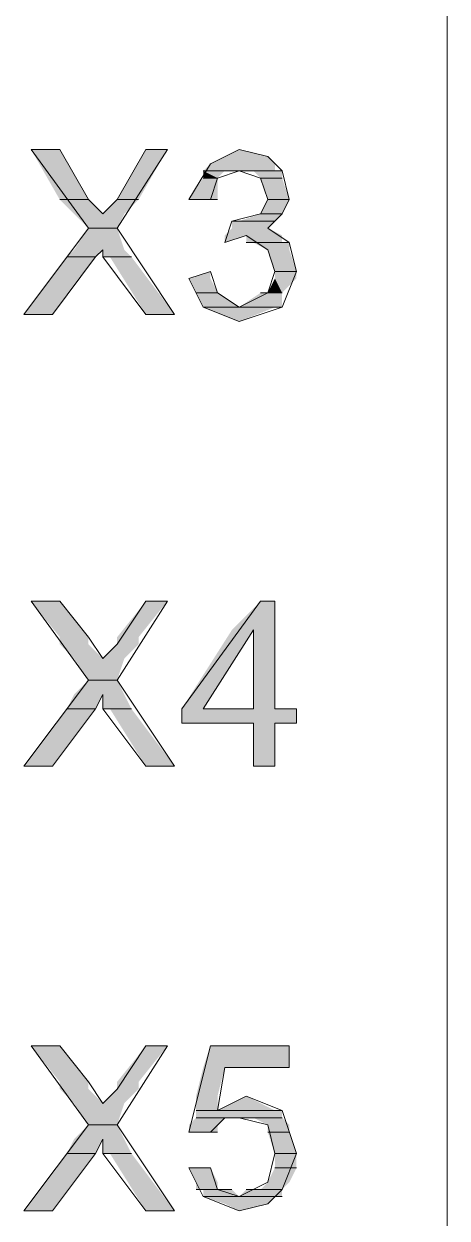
# Model space of a CAD drawing. Header units: millimetres. Extents: x -11 to 1219, y 0 to 1751.
# Drawn here: x 261.29 to 264.63, y 936.61 to 946.04 of the extents above; entities that cross this region are included whole.
import ezdxf

# ---------------------------------------------------------------- set-up
doc = ezdxf.new("R2010")
doc.units = ezdxf.units.MM
doc.header["$LTSCALE"] = 10
doc.layers.add('_MULTI_WIRE', color=9, linetype='CONTINUOUS')
doc.layers.add('PDF_Geometry', color=7, linetype='CONTINUOUS', true_color=0x151d1f)
doc.layers.add('PDF_Solid Fills', color=7, linetype='CONTINUOUS', true_color=0x070809)
doc.layers.get('_MULTI_WIRE').off()

# ---------------------------------------------------------------- blocks, each defined once
blk = doc.blocks.new('DVP-28SWS211R')
at = {"layer": 'PDF_Geometry', "color": 7, "lineweight": 9, "true_color": 0xffffff}
for p, q in [((11.7834, -36.4268), (11.7834, -3.9656)), ((8.4977, -19.4314), (8.7243, -19.4314)), ((8.7243, -19.4314), (8.4977, -19.4314)), ((8.7243, -19.4314), (8.4977, -19.4314)), ((8.4977, -19.4314), (8.9509, -20.0546)), ((8.9509, -19.828), (8.7243, -19.4314)), ((9.1775, -20.0546), (9.5741, -19.4314)), ((9.4041, -19.4314), (9.1775, -19.828)), ((9.4041, -19.4314), (9.574, -19.4314)), ((9.574, -19.4314), (9.4041, -19.4314)), ((9.5741, -19.4314), (9.4041, -19.4314)), ((10.1406, -19.4314), (9.914, -19.5447)), ((10.3672, -19.488), (10.1406, -19.4314)), ((10.4805, -19.6013), (10.3672, -19.488)), ((9.914, -19.5447), (9.744, -19.828)), ((9.8573, -19.6013), (10.0273, -19.6013)), ((10.0273, -19.6013), (9.8573, -19.6013)), ((9.8573, -19.6013), (10.1406, -19.6013)), ((10.0273, -19.6013), (9.8573, -19.6013)), ((9.9706, -19.658), (10.1406, -19.6013)), ((10.1406, -19.6013), (10.0273, -19.6013)), ((10.1406, -19.6013), (10.4805, -19.6013)), ((10.4805, -19.6013), (10.1406, -19.6013)), ((10.1406, -19.6013), (10.4805, -19.6013)), ((10.4805, -19.6013), (10.1406, -19.6013)), ((10.1406, -19.6013), (10.3105, -19.658)), ((10.5371, -19.828), (10.4805, -19.6013)), ((9.8573, -19.658), (9.9706, -19.658)), ((9.9706, -19.658), (9.8573, -19.658)), ((9.8573, -19.658), (9.9706, -19.658)), ((9.9706, -19.658), (9.8573, -19.658)), ((9.914, -19.828), (9.9706, -19.658)), ((10.3105, -19.658), (10.4805, -19.658)), ((10.4805, -19.658), (10.3105, -19.658)), ((10.3105, -19.658), (10.4805, -19.658)), ((10.4805, -19.658), (10.3105, -19.658)), ((10.3105, -19.658), (10.3672, -19.828)), ((8.7243, -19.8279), (8.9509, -19.8279)), ((8.9509, -19.8279), (8.7243, -19.8279)), ((8.7243, -19.8279), (8.9509, -19.8279)), ((8.9509, -19.8279), (8.7243, -19.8279)), ((9.0642, -19.9413), (8.9509, -19.828)), ((9.1775, -19.828), (9.0642, -19.9413)), ((9.1775, -19.8279), (9.3474, -19.8279)), ((9.3474, -19.8279), (9.1775, -19.8279)), ((9.1775, -19.8279), (9.3474, -19.8279)), ((9.3474, -19.8279), (9.1775, -19.8279)), ((9.744, -19.8279), (9.9706, -19.8279)), ((9.9706, -19.8279), (9.744, -19.8279)), ((9.744, -19.8279), (9.9706, -19.8279)), ((9.9706, -19.8279), (9.744, -19.8279)), ((9.744, -19.8279), (9.9706, -19.8279)), ((9.914, -19.8279), (9.744, -19.8279)), ((9.744, -19.828), (9.914, -19.828)), ((9.9706, -19.8279), (9.914, -19.8279)), ((10.3672, -19.828), (10.3105, -19.9413)), ((10.3672, -19.8279), (10.5371, -19.8279)), ((10.5371, -19.8279), (10.3672, -19.8279)), ((10.3672, -19.8279), (10.5371, -19.8279)), ((10.5371, -19.8279), (10.3672, -19.8279)), ((10.3672, -19.8279), (10.5371, -19.8279)), ((10.5371, -19.8279), (10.3672, -19.8279)), ((10.3672, -19.8279), (10.5371, -19.8279)), ((10.5371, -19.8279), (10.3672, -19.8279)), ((10.4805, -19.9413), (10.5371, -19.828)), ((10.3105, -19.9413), (10.0839, -19.9979)), ((10.3105, -19.9412), (10.4805, -19.9412)), ((10.4805, -19.9412), (10.3105, -19.9412)), ((10.3105, -19.9412), (10.4805, -19.9412)), ((10.4805, -19.9412), (10.3105, -19.9412)), ((10.3672, -20.0546), (10.4805, -19.9413)), ((8.9509, -20.0546), (8.441, -20.7344)), ((8.9509, -20.0545), (9.1775, -20.0545)), ((9.1775, -20.0545), (8.9509, -20.0545)), ((8.9509, -20.0545), (9.1775, -20.0545)), ((9.1775, -20.0545), (8.9509, -20.0545)), ((9.6307, -20.7344), (9.1775, -20.0546)), ((10.0839, -19.9979), (10.0273, -20.1679)), ((10.0839, -19.9979), (10.0839, -19.9979)), ((10.0839, -19.9979), (10.0839, -19.9979)), ((10.1406, -19.9979), (10.0839, -19.9979)), ((10.0839, -19.9979), (10.4238, -19.9979)), ((10.4238, -19.9979), (10.1406, -19.9979)), ((10.1406, -19.9979), (10.4238, -19.9979)), ((10.4238, -19.9979), (10.1406, -19.9979)), ((10.5371, -20.1679), (10.3672, -20.0546)), ((10.0273, -20.1679), (10.1972, -20.1112)), ((10.1972, -20.1112), (10.3672, -20.2245)), ((10.1972, -20.1679), (10.5371, -20.1679)), ((10.5371, -20.1679), (10.1972, -20.1679)), ((10.1972, -20.1679), (10.5371, -20.1679)), ((10.5371, -20.1679), (10.1972, -20.1679)), ((10.5938, -20.3945), (10.5371, -20.1679)), ((9.0075, -20.2812), (9.0642, -20.2245)), ((9.0642, -20.2245), (9.0642, -20.2812)), ((10.3672, -20.2245), (10.4238, -20.3945)), ((8.6676, -20.7344), (9.0075, -20.2812)), ((8.7809, -20.2812), (9.0075, -20.2812)), ((9.0075, -20.2812), (8.7809, -20.2812)), ((8.7809, -20.2812), (9.0075, -20.2812)), ((9.0075, -20.2812), (8.7809, -20.2812)), ((9.0642, -20.2812), (9.2908, -20.2812)), ((9.2908, -20.2812), (9.0642, -20.2812)), ((9.0642, -20.2812), (9.2908, -20.2812)), ((9.2908, -20.2812), (9.0642, -20.2812)), ((9.0642, -20.2812), (9.4041, -20.7344)), ((9.914, -20.3945), (9.744, -20.4511)), ((9.744, -20.4511), (9.8573, -20.6777)), ((9.9706, -20.5644), (9.914, -20.3945)), ((10.4238, -20.3945), (10.3672, -20.5644)), ((10.4238, -20.3945), (10.5938, -20.3945)), ((10.5938, -20.3945), (10.4238, -20.3945)), ((10.4238, -20.3945), (10.5938, -20.3945)), ((10.5938, -20.3945), (10.4238, -20.3945)), ((10.4238, -20.3945), (10.5938, -20.3945)), ((10.5938, -20.3945), (10.4238, -20.3945)), ((10.4238, -20.3945), (10.5938, -20.3945)), ((10.5938, -20.3945), (10.4238, -20.3945)), ((10.4805, -20.6777), (10.5938, -20.3945)), ((9.8006, -20.5644), (9.9706, -20.5644)), ((9.9706, -20.5644), (9.8006, -20.5644)), ((9.8006, -20.5644), (9.9706, -20.5644)), ((9.9706, -20.5644), (9.8006, -20.5644)), ((10.1406, -20.6777), (9.9706, -20.5644)), ((10.3672, -20.5644), (10.1406, -20.6777)), ((10.3672, -20.5644), (10.3105, -20.5644)), ((10.3105, -20.5644), (10.4805, -20.5644)), ((10.4805, -20.5644), (10.3672, -20.5644)), ((10.3672, -20.5644), (10.4805, -20.5644)), ((10.4805, -20.5644), (10.3672, -20.5644)), ((8.441, -20.7344), (8.6676, -20.7344)), ((8.6676, -20.7344), (8.441, -20.7344)), ((8.441, -20.7344), (8.6676, -20.7344)), ((9.4041, -20.7344), (9.6307, -20.7344)), ((9.6307, -20.7344), (9.4041, -20.7344)), ((9.4041, -20.7344), (9.6307, -20.7344)), ((9.8573, -20.6777), (10.4805, -20.6777)), ((10.4805, -20.6777), (9.8573, -20.6777)), ((9.8573, -20.6777), (10.4805, -20.6777)), ((10.4805, -20.6777), (9.8573, -20.6777)), ((9.8573, -20.6777), (10.4238, -20.6777)), ((10.4238, -20.6777), (9.8573, -20.6777)), ((9.8573, -20.6777), (10.4805, -20.6777)), ((10.4238, -20.6777), (9.8573, -20.6777)), ((9.8573, -20.6777), (10.1406, -20.791)), ((10.1406, -20.791), (10.4805, -20.6777)), ((10.4805, -20.6777), (10.4238, -20.6777)), ((8.4977, -23.0004), (8.7243, -23.0004)), ((8.7243, -23.0004), (8.4977, -23.0004)), ((8.7243, -23.0004), (8.4977, -23.0004)), ((8.4977, -23.0004), (8.9509, -23.6236)), ((8.9509, -23.2836), (8.7243, -23.0004)), ((9.1775, -23.6236), (9.5741, -23.0004)), ((9.4041, -23.0004), (9.1775, -23.3403)), ((9.4041, -23.0004), (9.574, -23.0004)), ((9.574, -23.0004), (9.4041, -23.0004)), ((9.5741, -23.0004), (9.4041, -23.0004)), ((10.3105, -23.0004), (9.6874, -23.8502)), ((10.3105, -23.0004), (10.4238, -23.0004)), ((10.4238, -23.0004), (10.3105, -23.0004)), ((10.4238, -23.0004), (10.3105, -23.0004)), ((10.4238, -23.8502), (10.4238, -23.0004)), ((9.0642, -23.4536), (8.9509, -23.2836)), ((9.8573, -23.8502), (10.2539, -23.227)), ((10.2539, -23.227), (10.2539, -23.8502)), ((9.1775, -23.3403), (9.0642, -23.4536)), ((8.9509, -23.6236), (8.441, -24.3034)), ((8.9509, -23.6236), (9.1775, -23.6236)), ((9.1775, -23.6236), (8.9509, -23.6236)), ((8.9509, -23.6236), (9.1775, -23.6236)), ((9.1775, -23.6236), (8.9509, -23.6236)), ((9.6307, -24.3034), (9.1775, -23.6236)), ((9.0075, -23.8502), (9.0642, -23.7369)), ((9.0642, -23.7369), (9.0642, -23.8502)), ((8.6676, -24.3034), (9.0075, -23.8502)), ((8.7809, -23.8502), (9.0075, -23.8502)), ((9.0075, -23.8502), (8.7809, -23.8502)), ((8.7809, -23.8502), (9.0075, -23.8502)), ((9.0075, -23.8502), (8.7809, -23.8502)), ((9.0642, -23.8502), (9.2908, -23.8502)), ((9.2908, -23.8502), (9.0642, -23.8502)), ((9.0642, -23.8502), (9.2908, -23.8502)), ((9.2908, -23.8502), (9.0642, -23.8502)), ((9.0642, -23.8502), (9.4041, -24.3034)), ((9.6874, -23.8502), (9.6874, -23.9635)), ((9.8573, -23.8502), (10.2539, -23.8502)), ((10.2539, -23.8502), (9.8573, -23.8502)), ((10.2539, -23.8502), (9.8573, -23.8502)), ((10.4238, -23.8502), (10.5938, -23.8502)), ((10.5938, -23.8502), (10.4238, -23.8502)), ((10.5938, -23.8502), (10.4238, -23.8502)), ((10.5938, -23.9635), (10.5938, -23.8502)), ((9.6873, -23.9635), (10.2539, -23.9635)), ((10.2539, -23.9635), (9.6873, -23.9635)), ((9.6874, -23.9635), (10.2539, -23.9635)), ((10.2539, -23.9635), (10.2539, -24.3034)), ((10.4238, -23.9635), (10.5938, -23.9635)), ((10.5938, -23.9635), (10.4238, -23.9635)), ((10.4238, -24.3034), (10.4238, -23.9635)), ((10.4238, -23.9635), (10.5938, -23.9635)), ((8.441, -24.3034), (8.6676, -24.3034)), ((8.6676, -24.3034), (8.441, -24.3034)), ((8.441, -24.3034), (8.6676, -24.3034)), ((9.4041, -24.3034), (9.6307, -24.3034)), ((9.6307, -24.3034), (9.4041, -24.3034)), ((9.4041, -24.3034), (9.6307, -24.3034)), ((10.2539, -24.3034), (10.4238, -24.3034)), ((10.4238, -24.3034), (10.2539, -24.3034)), ((10.2539, -24.3034), (10.4238, -24.3034)), ((8.4977, -26.5128), (8.7243, -26.5128)), ((8.7243, -26.5128), (8.4977, -26.5128)), ((8.7243, -26.5128), (8.4977, -26.5128)), ((8.4977, -26.5128), (8.9509, -27.136)), ((8.9509, -26.7961), (8.7243, -26.5128)), ((9.1775, -27.136), (9.5741, -26.5128)), ((9.4041, -26.5128), (9.1775, -26.8527)), ((9.4041, -26.5128), (9.574, -26.5128)), ((9.574, -26.5128), (9.4041, -26.5128)), ((9.5741, -26.5128), (9.4041, -26.5128)), ((9.914, -26.5128), (9.744, -27.1926)), ((9.914, -26.5128), (10.5371, -26.5128)), ((10.5371, -26.5128), (9.914, -26.5128)), ((10.5371, -26.5128), (9.914, -26.5128)), ((10.5371, -26.6828), (10.5371, -26.5128)), ((9.9706, -27.0227), (10.0273, -26.6828)), ((10.0273, -26.6827), (10.5371, -26.6827)), ((10.5371, -26.6827), (10.0273, -26.6827)), ((10.0273, -26.6828), (10.5371, -26.6828)), ((9.0642, -26.966), (8.9509, -26.7961)), ((9.1775, -26.8527), (9.0642, -26.966)), ((10.1972, -26.9094), (9.9706, -27.0227)), ((10.4805, -27.0227), (10.1972, -26.9094)), ((9.8006, -27.0226), (10.4805, -27.0226)), ((10.4805, -27.0226), (9.8006, -27.0226)), ((9.8006, -27.0226), (10.4805, -27.0226)), ((10.4805, -27.0226), (9.8006, -27.0226)), ((10.5938, -27.3626), (10.4805, -27.0227)), ((8.9509, -27.136), (8.441, -27.8158)), ((8.9509, -27.1359), (9.1775, -27.1359)), ((9.1775, -27.1359), (8.9509, -27.1359)), ((8.9509, -27.1359), (9.1775, -27.1359)), ((9.1775, -27.1359), (8.9509, -27.1359)), ((9.6307, -27.8158), (9.1775, -27.136)), ((9.8006, -27.0793), (10.0273, -27.0793)), ((10.0273, -27.0793), (9.8006, -27.0793)), ((9.8006, -27.0793), (10.1406, -27.0793)), ((10.0273, -27.0793), (9.8006, -27.0793)), ((9.914, -27.1926), (10.0273, -27.0793)), ((10.1406, -27.0793), (10.0273, -27.0793)), ((10.0273, -27.0793), (10.1406, -27.0793)), ((10.1406, -27.0793), (10.4805, -27.0793)), ((10.4805, -27.0793), (10.1406, -27.0793)), ((10.1406, -27.0793), (10.4805, -27.0793)), ((10.4805, -27.0793), (10.1406, -27.0793)), ((10.1406, -27.0793), (10.3672, -27.136)), ((10.3672, -27.136), (10.4238, -27.3626)), ((9.0075, -27.3626), (9.0642, -27.2493)), ((9.0642, -27.2493), (9.0642, -27.3626)), ((9.744, -27.1926), (9.9706, -27.1926)), ((9.914, -27.1926), (9.744, -27.1926)), ((9.744, -27.1926), (9.914, -27.1926)), ((9.9706, -27.1926), (9.914, -27.1926)), ((10.3672, -27.1926), (10.5371, -27.1926)), ((10.5371, -27.1926), (10.3672, -27.1926)), ((10.3672, -27.1926), (10.5371, -27.1926)), ((10.5371, -27.1926), (10.3672, -27.1926)), ((8.6676, -27.8158), (9.0075, -27.3626)), ((8.7809, -27.3626), (9.0075, -27.3626)), ((9.0075, -27.3626), (8.7809, -27.3626)), ((8.7809, -27.3626), (9.0075, -27.3626)), ((9.0075, -27.3626), (8.7809, -27.3626)), ((9.0642, -27.3626), (9.2908, -27.3626)), ((9.2908, -27.3626), (9.0642, -27.3626)), ((9.0642, -27.3626), (9.2908, -27.3626)), ((9.2908, -27.3626), (9.0642, -27.3626)), ((9.0642, -27.3626), (9.4041, -27.8158)), ((10.4238, -27.3626), (10.3672, -27.5892)), ((10.4238, -27.3626), (10.5938, -27.3626)), ((10.5938, -27.3626), (10.4238, -27.3626)), ((10.4238, -27.3626), (10.5938, -27.3626)), ((10.5938, -27.3626), (10.4238, -27.3626)), ((10.4805, -27.6458), (10.5938, -27.3626)), ((9.914, -27.4759), (9.744, -27.4759)), ((9.744, -27.4759), (9.914, -27.4759)), ((9.914, -27.4759), (9.744, -27.4759)), ((9.744, -27.4759), (9.8573, -27.7025)), ((9.914, -27.4759), (9.914, -27.4759)), ((9.9706, -27.6458), (9.914, -27.4759)), ((10.4238, -27.4759), (10.5938, -27.4759)), ((10.5938, -27.4759), (10.4238, -27.4759)), ((10.4238, -27.4759), (10.5938, -27.4759)), ((10.5938, -27.4759), (10.4238, -27.4759)), ((10.3672, -27.5892), (10.1406, -27.7025)), ((9.8006, -27.6458), (10.0839, -27.6458)), ((10.0839, -27.6458), (9.8006, -27.6458)), ((9.8006, -27.6458), (10.0839, -27.6458)), ((10.0839, -27.6458), (9.8006, -27.6458)), ((9.8573, -27.7025), (10.4238, -27.7025)), ((10.4238, -27.7025), (9.8573, -27.7025)), ((9.8573, -27.7025), (10.4805, -27.7025)), ((10.4238, -27.7025), (9.8573, -27.7025)), ((9.8573, -27.7025), (10.1406, -27.8158)), ((10.1406, -27.7025), (9.9706, -27.6458)), ((10.3105, -27.6458), (10.1972, -27.6458)), ((10.1972, -27.6458), (10.4805, -27.6458)), ((10.4805, -27.6458), (10.3105, -27.6458)), ((10.3105, -27.6458), (10.4805, -27.6458)), ((10.4805, -27.6458), (10.3105, -27.6458)), ((10.3672, -27.7591), (10.4805, -27.6458)), ((10.4805, -27.7025), (10.4238, -27.7025)), ((8.441, -27.8158), (8.6676, -27.8158)), ((8.6676, -27.8158), (8.441, -27.8158)), ((8.441, -27.8158), (8.6676, -27.8158)), ((9.4041, -27.8158), (9.6307, -27.8158)), ((9.6307, -27.8158), (9.4041, -27.8158)), ((9.4041, -27.8158), (9.6307, -27.8158)), ((10.1406, -27.8158), (10.3672, -27.7591))]:
    blk.add_line(p, q, dxfattribs=at)
at = {"layer": 'PDF_Solid Fills', "color": 7, "lineweight": 9, "true_color": 0xffffff, "transparency": 33554559}
for points in [[(8.4977, -19.4314), (8.7243, -19.8279), (8.9509, -19.8279)], [(8.4977, -19.4314), (8.7243, -19.4314), (8.9509, -19.8279)], [(9.4041, -19.4314), (9.1775, -19.8279), (9.3474, -19.8279)], [(9.4041, -19.4314), (9.574, -19.4314), (9.3474, -19.8279)], [(10.0273, -19.488), (9.914, -19.5447), (10.4238, -19.5447)], [(10.1406, -19.4314), (10.0273, -19.488), (10.3672, -19.488)], [(10.0273, -19.488), (10.3672, -19.488), (10.4238, -19.5447)], [(9.914, -19.5447), (9.8573, -19.6013), (10.4238, -19.6013)], [(9.8573, -19.6013), (9.8573, -19.658), (9.9706, -19.658)], [(9.8573, -19.6013), (10.0273, -19.6013), (9.9706, -19.658)], [(9.914, -19.5447), (10.4238, -19.5447), (10.4238, -19.6013)], [(10.2539, -19.6013), (10.3105, -19.658), (10.4805, -19.658)], [(10.2539, -19.6013), (10.4805, -19.6013), (10.4805, -19.658)], [(9.8573, -19.658), (9.744, -19.8279), (9.9706, -19.8279)], [(9.8573, -19.658), (9.9706, -19.658), (9.9706, -19.8279)], [(10.3105, -19.658), (10.3672, -19.8279), (10.5371, -19.8279)], [(10.3105, -19.658), (10.4805, -19.658), (10.5371, -19.8279)], [(8.7243, -19.8279), (8.8376, -19.9412), (9.0642, -19.9412)], [(8.7243, -19.8279), (8.9509, -19.8279), (9.0642, -19.9412)], [(9.1775, -19.8279), (9.0642, -19.9412), (9.2341, -19.9412)], [(9.1775, -19.8279), (9.3474, -19.8279), (9.2341, -19.9412)], [(10.3672, -19.8279), (10.3105, -19.9412), (10.4805, -19.9412)], [(10.3672, -19.8279), (10.5371, -19.8279), (10.4805, -19.9412)], [(8.8376, -19.9412), (8.9509, -20.0545), (9.1775, -20.0545)], [(8.8376, -19.9412), (9.2341, -19.9412), (9.1775, -20.0545)], [(10.3105, -19.9412), (10.1406, -19.9979), (10.4238, -19.9979)], [(10.3105, -19.9412), (10.4805, -19.9412), (10.4238, -19.9979)], [(8.9509, -20.0545), (8.8376, -20.2245), (9.2341, -20.2245)], [(8.9509, -20.0545), (9.1775, -20.0545), (9.2341, -20.2245)], [(10.0839, -20.0545), (10.0273, -20.1112), (10.4805, -20.1112)], [(10.0839, -19.9979), (10.0839, -20.0546), (10.3672, -20.0546)], [(10.0839, -19.9979), (10.4238, -19.9979), (10.3672, -20.0546)], [(10.0839, -20.0545), (10.3672, -20.0545), (10.4805, -20.1112)], [(10.0273, -20.1112), (10.1972, -20.1112), (10.0273, -20.1679)], [(10.1972, -20.1112), (10.1972, -20.1679), (10.4805, -20.1679)], [(10.1972, -20.1112), (10.4805, -20.1112), (10.4805, -20.1679)], [(10.2539, -20.1679), (10.3672, -20.2245), (10.5371, -20.2245)], [(10.2539, -20.1679), (10.5371, -20.1679), (10.5371, -20.2245)], [(8.8376, -20.2245), (8.7809, -20.2812), (9.0075, -20.2812)], [(8.8376, -20.2245), (9.0642, -20.2245), (9.0075, -20.2812)], [(9.0642, -20.2245), (9.0642, -20.2812), (9.2908, -20.2812)], [(9.0642, -20.2245), (9.2341, -20.2245), (9.2908, -20.2812)], [(10.3672, -20.2245), (10.4238, -20.3945), (10.5938, -20.3945)], [(10.3672, -20.2245), (10.5371, -20.2245), (10.5938, -20.3945)], [(8.7809, -20.2812), (8.441, -20.7344), (8.6676, -20.7344)], [(8.7809, -20.2812), (9.0075, -20.2812), (8.6676, -20.7344)], [(9.1208, -20.2812), (9.4041, -20.7344), (9.6307, -20.7344)], [(9.1208, -20.2812), (9.2908, -20.2812), (9.6307, -20.7344)], [(9.914, -20.3945), (9.744, -20.4511), (9.914, -20.4511)], [(9.744, -20.4511), (9.8006, -20.5644), (9.9706, -20.5644)], [(9.744, -20.4511), (9.914, -20.4511), (9.9706, -20.5644)], [(10.4238, -20.4511), (10.3672, -20.5644), (10.4805, -20.5644)], [(10.4238, -20.3945), (10.4238, -20.4511), (10.5938, -20.4511)], [(10.4238, -20.3945), (10.5938, -20.3945), (10.5938, -20.4511)], [(10.4238, -20.4511), (10.5938, -20.4511), (10.4805, -20.5644)], [(9.8006, -20.5644), (9.8573, -20.6777), (10.1406, -20.6777)], [(9.8006, -20.5644), (9.9706, -20.5644), (10.1406, -20.6777)], [(10.3105, -20.5644), (10.1406, -20.6777), (10.4805, -20.6777)], [(10.3105, -20.5644), (10.4805, -20.5644), (10.4805, -20.6777)], [(9.8573, -20.6777), (10.4238, -20.6777), (10.1406, -20.791)], [(8.4977, -23.0004), (8.7243, -23.2837), (8.9509, -23.2837)], [(8.4977, -23.0004), (8.7243, -23.0004), (8.9509, -23.2837)], [(9.4041, -23.0004), (9.1775, -23.2837), (9.3474, -23.2837)], [(9.4041, -23.0004), (9.574, -23.0004), (9.3474, -23.2837)], [(10.3105, -23.0004), (10.0839, -23.2271), (10.4238, -23.2271)], [(10.3105, -23.0004), (10.4238, -23.0004), (10.4238, -23.2271)], [(8.7243, -23.2837), (8.7243, -23.3403), (8.9509, -23.3403)], [(8.7243, -23.2837), (8.9509, -23.2837), (8.9509, -23.3403)], [(9.1775, -23.2837), (9.1775, -23.3403), (9.3474, -23.3403)], [(9.1775, -23.2837), (9.3474, -23.2837), (9.3474, -23.3403)], [(10.0839, -23.227), (9.6874, -23.8502), (9.8573, -23.8502)], [(10.0839, -23.227), (10.2539, -23.227), (9.8573, -23.8502)], [(10.2539, -23.227), (10.2539, -23.8502), (10.4238, -23.8502)], [(10.2539, -23.227), (10.4238, -23.227), (10.4238, -23.8502)], [(8.7243, -23.3403), (8.8376, -23.4536), (9.0642, -23.4536)], [(8.7243, -23.3403), (8.9509, -23.3403), (9.0642, -23.4536)], [(9.1775, -23.3403), (9.0642, -23.4536), (9.2341, -23.4536)], [(9.1775, -23.3403), (9.3474, -23.3403), (9.2341, -23.4536)], [(8.8376, -23.4536), (8.9509, -23.6236), (9.1775, -23.6236)], [(8.8376, -23.4536), (9.2341, -23.4536), (9.1775, -23.6236)], [(8.9509, -23.6236), (8.8376, -23.7369), (9.2341, -23.7369)], [(8.9509, -23.6236), (9.1775, -23.6236), (9.2341, -23.7369)], [(8.8376, -23.7369), (8.7809, -23.8502), (9.0075, -23.8502)], [(8.8376, -23.7369), (9.0642, -23.7369), (9.0075, -23.8502)], [(9.0642, -23.7369), (9.0642, -23.8502), (9.2908, -23.8502)], [(9.0642, -23.7369), (9.2341, -23.7369), (9.2908, -23.8502)], [(8.7809, -23.8502), (8.441, -24.3034), (8.6676, -24.3034)], [(8.7809, -23.8502), (9.0075, -23.8502), (8.6676, -24.3034)], [(9.1208, -23.8502), (9.4041, -24.3034), (9.6307, -24.3034)], [(9.1208, -23.8502), (9.2908, -23.8502), (9.6307, -24.3034)], [(9.6873, -23.8502), (9.6873, -23.9635), (10.5938, -23.9635)], [(9.6873, -23.8502), (10.5938, -23.8502), (10.5938, -23.9635)], [(10.2539, -23.9635), (10.2539, -24.3034), (10.4238, -24.3034)], [(10.2539, -23.9635), (10.4238, -23.9635), (10.4238, -24.3034)], [(8.4977, -26.5128), (8.7243, -26.7961), (8.9509, -26.7961)], [(8.4977, -26.5128), (8.7243, -26.5128), (8.9509, -26.7961)], [(9.4041, -26.5128), (9.1775, -26.7961), (9.3474, -26.7961)], [(9.4041, -26.5128), (9.574, -26.5128), (9.3474, -26.7961)], [(9.914, -26.5128), (9.8573, -26.6828), (10.5371, -26.6828)], [(9.914, -26.5128), (10.5371, -26.5128), (10.5371, -26.6828)], [(9.8573, -26.6827), (9.8007, -26.9093), (9.9706, -26.9093)], [(9.8573, -26.6827), (10.0273, -26.6827), (9.9706, -26.9093)], [(8.7243, -26.796), (8.7243, -26.8527), (8.9509, -26.8527)], [(8.7243, -26.796), (8.9509, -26.796), (8.9509, -26.8527)], [(8.7243, -26.8527), (8.8376, -26.966), (9.0642, -26.966)], [(8.7243, -26.8527), (8.9509, -26.8527), (9.0642, -26.966)], [(9.1775, -26.8527), (9.0642, -26.966), (9.2341, -26.966)], [(9.1775, -26.796), (9.1775, -26.8527), (9.3474, -26.8527)], [(9.1775, -26.796), (9.3474, -26.796), (9.3474, -26.8527)], [(9.1775, -26.8527), (9.3474, -26.8527), (9.2341, -26.966)], [(8.8376, -26.966), (8.9509, -27.136), (9.1775, -27.136)], [(8.8376, -26.966), (9.2341, -26.966), (9.1775, -27.136)], [(9.8006, -26.9093), (9.8006, -27.0226), (9.9706, -27.0226)], [(9.8006, -26.9093), (9.9706, -26.9093), (9.9706, -27.0226)], [(10.1972, -26.9093), (9.9706, -27.0226), (10.4238, -27.0226)], [(9.8006, -27.0226), (9.8006, -27.0793), (10.4805, -27.0793)], [(9.8006, -27.0226), (10.4805, -27.0226), (10.4805, -27.0793)], [(8.9509, -27.1359), (8.8376, -27.2492), (9.2341, -27.2492)], [(8.9509, -27.1359), (9.1775, -27.1359), (9.2341, -27.2492)], [(9.8006, -27.0793), (9.744, -27.136), (9.9706, -27.136)], [(9.744, -27.1359), (9.744, -27.1926), (9.9706, -27.1926)], [(9.744, -27.1359), (9.9706, -27.1359), (9.9706, -27.1926)], [(9.8006, -27.0793), (10.0273, -27.0793), (9.9706, -27.136)], [(10.2539, -27.0793), (10.3672, -27.136), (10.5371, -27.136)], [(10.2539, -27.0793), (10.4805, -27.0793), (10.5371, -27.136)], [(10.3672, -27.1359), (10.3672, -27.1926), (10.5371, -27.1926)], [(10.3672, -27.1359), (10.5371, -27.1359), (10.5371, -27.1926)], [(8.8376, -27.2493), (8.7809, -27.3626), (9.0075, -27.3626)], [(8.8376, -27.2493), (9.0642, -27.2493), (9.0075, -27.3626)], [(9.0642, -27.2493), (9.0642, -27.3626), (9.2908, -27.3626)], [(9.0642, -27.2493), (9.2341, -27.2493), (9.2908, -27.3626)], [(10.3672, -27.1926), (10.4238, -27.3626), (10.5938, -27.3626)], [(10.3672, -27.1926), (10.5371, -27.1926), (10.5938, -27.3626)], [(8.7809, -27.3626), (8.441, -27.8158), (8.6676, -27.8158)], [(8.7809, -27.3626), (9.0075, -27.3626), (8.6676, -27.8158)], [(9.1208, -27.3626), (9.4041, -27.8158), (9.6307, -27.8158)], [(9.1208, -27.3626), (9.2908, -27.3626), (9.6307, -27.8158)], [(10.4238, -27.3626), (10.4238, -27.4759), (10.5938, -27.4759)], [(10.4238, -27.3626), (10.5938, -27.3626), (10.5938, -27.4759)], [(9.744, -27.4759), (9.8006, -27.5892), (9.9706, -27.5892)], [(9.744, -27.4759), (9.914, -27.4759), (9.9706, -27.5892)], [(10.4238, -27.4759), (10.3672, -27.5892), (10.5371, -27.5892)], [(10.4238, -27.4759), (10.5938, -27.4759), (10.5371, -27.5892)], [(9.8006, -27.5892), (9.8006, -27.6458), (9.9706, -27.6458)], [(9.8006, -27.5892), (9.9706, -27.5892), (9.9706, -27.6458)], [(10.3672, -27.5892), (10.3105, -27.6458), (10.4805, -27.6458)], [(10.3672, -27.5892), (10.5371, -27.5892), (10.4805, -27.6458)], [(9.8573, -27.6458), (9.8573, -27.7025), (10.1406, -27.7025)], [(9.8573, -27.6458), (10.0839, -27.6458), (10.1406, -27.7025)], [(9.8573, -27.7025), (10.0273, -27.7591), (10.3672, -27.7591)], [(9.8573, -27.7025), (10.4238, -27.7025), (10.3672, -27.7591)], [(10.1972, -27.6458), (10.1406, -27.7025), (10.4805, -27.7025)], [(10.1972, -27.6458), (10.4805, -27.6458), (10.4805, -27.7025)], [(10.0273, -27.7591), (10.3672, -27.7591), (10.1406, -27.8158)]]:
    blk.add_solid(points, dxfattribs=at)

msp = doc.modelspace()

# ---------------------------------------------------------------- block references
at = {"layer": '_MULTI_WIRE'}
msp.add_blockref('DVP-28SWS211R', (252.8495, 964.4776), dxfattribs=at)

doc.saveas('drawing.dxf')
